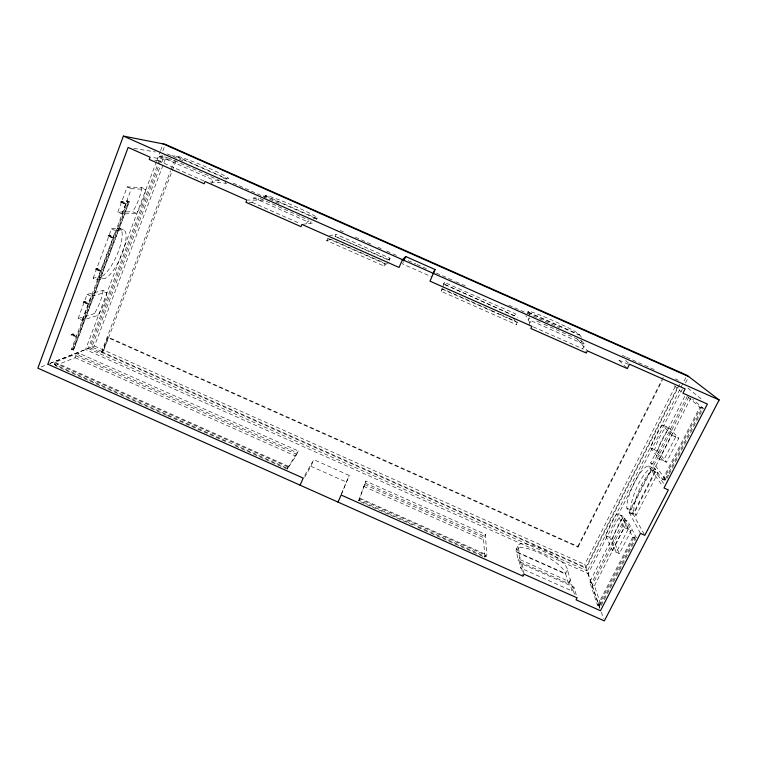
<?xml version="1.0" encoding="UTF-8"?>
<svg xmlns="http://www.w3.org/2000/svg" width="757" height="757" viewBox="0 0 757 757"><rect width="100%" height="100%" fill="white"/><g stroke="black" fill="none" stroke-linecap="round" stroke-linejoin="round"><path stroke-width="0.57" stroke-dasharray="3.79 2.84" d="M73.628 350.103L73.334 348.589L128.122 202.318L127.1 200.794L127.365 202.318L72.473 348.911L73.401 350.188L129.229 201.74L127.1 200.794L71.451 349.327L73.533 350.198L129.229 201.74L128.122 202.318M443.384 286.562L444.331 282.295L515.385 313.767L517.286 317.741M517.22 321.905L516.463 324.677L441.322 291.388L442.4 288.767L490.498 310.067M514.41 315.849L443.498 283.941L514.41 315.849L515.385 313.767M441.322 291.388L442.069 288.162M359.045 500.273L359.518 498.901L485.729 555.203L485.843 556.83L359.045 500.273L365.868 481.092L485.36 534.366L486.808 554.843L485.843 556.83M412.527 524.961L358.61 500.907L365.868 481.092M120.59 202.63L120.969 201.561L122.379 201.353L125.917 202.923L125.548 203.983L120.59 202.63L122 202.412L125.548 203.983M122 202.412L122.379 201.353M54.23 364.306L56.103 363.568L288.171 467.078L287.367 468.299L54.23 364.306L55.006 362.234L78.539 353.008L298.315 450.973L295.788 456.14L287.3 469.094L233.355 445.031M166.464 415.196L55.337 365.622L56.103 363.568M71.044 335.389L71.423 334.376L72.899 333.884L76.343 335.417L75.965 336.42L71.044 335.389L72.521 334.887L75.965 336.42M83.185 302.847L83.563 301.816L85.011 301.437L88.474 302.98L88.096 304.002L83.185 302.847L84.633 302.459L88.096 304.002M95.496 269.842L95.884 268.801L97.293 268.546L100.785 270.098L100.397 271.129L95.496 269.842L96.905 269.577L100.397 271.129M107.986 236.364L108.374 235.313L109.746 235.181L113.266 236.742L112.869 237.793L107.986 236.364L109.358 236.231L112.869 237.793M78.085 318.536L87.083 294.407L103.018 290.499L106.888 292.221A21.556 6.416 -65 0 1 98.164 315.338L82.097 320.325L78.085 318.536L94.322 313.635L98.164 315.338M93.139 278.179L111.563 228.813L117.382 228.377L121.404 230.166A26.467 8.043 -66.1 0 1 122.397 252.923A26.467 8.043 -66.1 0 1 103.189 278.708L97.189 279.976L93.139 278.179L99.205 276.93L103.189 278.708M117.789 212.13L127.214 186.884L141.758 187.566L145.704 189.316A22.038 6.699 -67.2 0 1 136.601 213.465L121.896 213.947L117.789 212.13L132.664 211.714L136.601 213.465M72.521 334.887L72.899 333.884M84.633 302.459L85.011 301.437M96.905 269.577L97.293 268.546M109.358 236.231L109.746 235.181M82.097 320.325L91.124 296.195L106.888 292.221M97.189 279.976L115.66 230.63L121.404 230.166M121.896 213.947L131.34 188.711L145.704 189.316M55.337 365.622L75.057 357.72L75.795 355.762L77.81 354.957L297.482 452.894M77.81 354.957L78.539 353.008M156.472 161.582L85.55 349.535L588.208 573.579L682.284 389.24M156.888 160.484L160.219 151.637M160.645 150.529L163.143 143.896M154.74 160.191L158.043 160.654L159.708 156.245L167.316 157.418L166.502 159.566M49.773 363.502L88.228 348.494L161.194 155.365M162.859 150.955L164.524 146.536M50.009 363.351L89.922 347.775L158.866 165.442M159.282 164.335L162.623 155.497M175.946 160.948L103.084 352.033L91.843 347.028L160.049 166.814M161.714 162.395L164.231 155.762M91.843 347.028L94.493 345.987L166.029 157.229M89.922 347.775L101.22 352.809L170.618 170.647M171.044 169.54L174.403 160.711L151.182 157.333M171.508 155.81L176.154 156.122A28.719 1.978 22.9 0 1 209.405 168.423A28.719 1.978 22.9 0 1 226.882 178.586L225.084 183.156L210.209 181.935M101.22 352.809L101.968 352.497L107.664 337.565L108.393 337.281L577.837 546.384L578.074 547.103L107.664 337.565M677.638 387.064L585.786 567.476L102.715 352.194L108.393 337.281M211.421 184.301L213.133 179.911L219.407 180.488L218.574 182.626M248.996 202.289L252.043 202.289L253.794 197.918L259.045 198.041L258.184 200.17M313.133 218.934L316.322 218.186A28.236 2.025 23.2 0 0 296.082 206.803A28.236 2.025 23.2 0 0 265.48 195.675L263.644 200.236L247.861 200.047M306.443 223.817L307.351 221.64L311.25 221.167L310.37 223.287M341.492 493.659L349.242 475.443L313.824 459.65L303.188 478.102M341.152 495.031L349.242 475.443M316.511 219.785L317.259 217.978M387.877 262.774L383.95 265.972L326.655 240.584L328.235 238.181M335.02 236.383L335.909 234.273L390.082 258.269L389.174 260.37L335.02 236.383L389.571 260.048L389.174 260.37M287.367 468.299L298.315 450.973M287.3 469.094L288.171 467.078M383.95 265.972L385.275 263.455L329.314 238.663M304.655 477.222L310.919 466.284L313.824 459.65M403.434 261.79L402.516 263.9L431.764 276.854M443.394 284.386L444.331 282.295M358.61 500.907L359.518 498.901M527.336 313.143L528.168 311.373M529.522 314.571L528.49 312.139A28.331 2.034 24.4 0 1 551.276 319.795A28.331 2.034 24.4 0 1 579.654 334.802L582.057 338.142M528.178 319.757L529.152 317.675L530.903 320.656L584.82 344.539L582.758 348.797L585.577 352.204M528.888 324.933L530.903 320.656M479.38 554.777L484.773 557.18L483.657 539.902L485.36 534.366M580.704 343.025L581.707 340.953L543.1 323.845M484.773 557.18L485.729 555.203M516.217 549.629L518.204 545.589M567.476 569.955L565.432 574.005L516.435 552.165L518.441 548.096A27.631 7.665 27.8 0 1 540.593 548.626A27.631 7.665 27.8 0 1 567.476 569.955L574.818 595.513M570.267 579.673L568.356 583.448L518.062 561.022L519.936 557.237M626.569 367.817L618.933 360.162L619.955 358.08M573.938 587.12L571.98 590.98L520.419 567.977L522.33 564.107L573.938 587.12L577.071 597.841M577.837 546.384L663.406 376.91M578.074 547.103L662.243 380.449M585.786 567.476L584.764 564.467L675.755 385.54M599.714 608.477L586.05 568.233L679.71 384.31M599.828 607.71L587.3 570.929L685.974 377.412M685.511 382.928L688.738 376.608M634.177 536.666L634.905 538.085L599.686 606.243L597.566 605.297L589.731 582.038L622.737 517.523L624.771 518.422L591.728 582.928L592.409 584.934L594.425 585.833L601.228 605.505L599.109 604.559L634.177 536.666L636.325 537.621L627.685 521.024L625.642 520.116L592.409 584.934M664.75 480.345L663.88 479.153L701.001 407.285L702.042 408.184L664.75 480.345L662.564 479.37L650.66 462.953L684.962 395.92M668.753 474.913L666.056 480.118L655.817 466.198L653.755 465.281L652.714 463.871L687.583 395.797M629.02 512.167L650.897 469.491L648.389 465.962A25.511 7.248 -66 0 0 634.565 482.152A25.511 7.248 -66 0 0 626.834 508.108L629.02 512.167L636.098 515.318L658.041 472.661L650.897 469.491M640.479 533.401L629.389 512.858L651.313 470.088L655.411 471.904L664.268 484.234M653.755 465.281L688.823 396.867M612.262 550.49L624.071 527.497L617.154 513.643A21.603 5.99 -66.9 0 0 605.884 535.738L612.262 550.49L619.349 553.651L631.196 530.666L623.976 516.671L617.154 513.643M659.205 459.026L671.497 435.057L662.384 424.951A22.048 6.236 -65.1 0 0 650.67 447.926L659.205 459.026L666.444 462.234L678.774 438.284L669.349 428.036L662.384 424.951M594.425 585.833L627.685 521.024M655.817 466.198L690.923 397.794M644.235 534.291L633.448 514.656L655.411 471.904M597.566 605.297L632.757 537.129L622.737 517.523M662.564 479.37L699.828 407.2L688.179 397.188M601.228 605.505L635.785 538.672M669.292 473.873L703.215 408.269L692.683 399.289M387.773 260.058L390.082 258.269M127.365 202.318L129.182 201.712M72.473 348.911L71.489 349.308L73.334 348.589M41.105 366.89L48.694 363.928M326.655 240.584L330.743 239.439M329.172 235.966L335.909 234.273M301.929 224.432L314.429 222.728M263.143 196.016L265.31 196.091L316.142 218.603M223.485 178.671L226.721 179.002L176.002 156.538M133.828 148.381L155.478 151.968M71.423 334.376L76.343 335.417M83.563 301.816L88.474 302.98M95.884 268.801L100.785 270.098M120.969 201.561L125.917 202.923M108.374 235.313L113.266 236.742M176.154 156.122L226.882 178.586M265.48 195.675L316.322 218.186M528.49 312.139L579.654 334.802M528.301 312.546L579.465 335.209M167.278 153.917L183.487 161.09M233.203 183.109L280.752 204.163M340.186 230.488L343.432 231.926M355.317 237.187L372.605 244.842M378.008 247.236L381.254 248.675M386.657 251.069L392.06 253.463M393.138 253.936L396.384 255.374M408.269 260.635L415.83 263.985M416.918 264.467L428.803 269.729M436.363 273.078L454.739 281.216M455.818 281.699L465.546 286.004M508.77 305.147L559.565 327.639M622.235 355.393L625.481 356.831M626.559 357.313L654.663 369.757M675.197 378.85L678.433 380.279M168.385 157.891L219.407 180.488M260.105 198.514L300.595 216.445M301.665 216.918L309.121 220.221M536.666 320.996L542.021 323.371M159.708 156.245L213.133 179.911M253.794 197.918L307.351 221.64M618.933 360.162L628.622 364.448M158.043 160.654L203.955 180.989M252.043 202.289L300.198 223.627M533.202 326.844L582.758 348.797M491.567 310.54L499.052 313.862M500.122 314.335L507.606 317.647M508.676 318.12L516.151 321.432M327.592 238.36L384.906 263.748M442.306 289.183L517.495 322.491M701.001 407.285L703.215 408.269M699.828 407.2L702.042 408.184M127.214 186.884L131.34 188.711M671.497 435.057L678.774 438.284M650.67 447.926L657.596 451.002L666.444 462.234M650.66 462.953L652.714 463.871M119.89 228.349L123.883 230.119M648.389 465.962L655.448 469.094A25.511 7.456 -66 0 0 641.472 485.218A25.511 7.456 -66 0 0 633.817 511.221L636.098 515.318M111.563 228.813L115.66 230.63M663.88 479.153L666.056 480.118M626.834 508.108L633.817 511.221M629.389 512.858L633.448 514.656M624.071 527.497L631.196 530.666M87.083 294.407L91.124 296.195M632.757 537.129L634.905 538.085M605.884 535.738L612.668 538.757L619.349 553.651M94.493 345.987L584.764 564.467M101.968 352.497L586.05 568.233M88.228 348.494L587.3 570.929M589.731 582.038L591.728 582.928M365.016 483.004L484.452 536.249M75.795 355.762L296.621 454.209M364.505 484.48L484.575 538.009M75.057 357.72L295.788 456.14M363.644 486.391L483.657 539.902M310.919 466.284L346.29 482.058M55.006 362.234L288.247 466.274M359.954 498.257L486.808 554.843M167.543 415.678L225.804 441.662M417.921 527.364L423.305 529.768M424.384 530.25L429.777 532.654M430.856 533.136L478.301 554.294M687.886 388.038L702.979 400.415M674.288 385.767L681.205 391.729M625.623 360.493L628.717 363.474M581.707 340.953L584.82 344.539M577.515 339.25L587.347 350.87M651.313 470.088L662.649 486.098M529.891 322.794L526.399 316.606A28.302 2.167 24.5 0 1 526.087 315.801M513.634 318.347L516.463 324.677M599.109 604.559L599.686 606.243M601.323 612.11L603.575 618.724M571.98 590.98L569.311 581.565L518.999 559.13L520.419 567.977M568.356 583.448L565.611 573.636L516.624 551.796L518.062 561.022M522.33 564.107L524.014 574.184M518.441 548.096L523.03 576.172M141.758 187.566A22.038 6.804 -67.2 0 1 132.664 211.714M103.018 290.499A21.546 6.51 -65 0 1 94.322 313.635M117.382 228.377A26.467 8.166 -66.1 0 1 118.508 251.192A26.467 8.166 -66.1 0 1 99.205 276.93M516.435 552.165A27.612 7.778 27.9 0 1 538.634 552.572A27.612 7.778 27.9 0 1 565.432 574.005M226.731 183.222A28.69 2.11 22.8 0 1 225.084 183.156M612.668 538.757A21.612 6.16 -66.9 0 1 623.976 516.671M657.596 451.002A22.048 6.406 -65.1 0 1 669.349 428.036M654.975 471.308L633.07 513.965L630.827 509.887A25.511 7.371 -66 0 1 638.511 483.903A25.511 7.371 -66 0 1 652.43 467.75L654.975 471.308M628.14 529.304L616.312 552.298L609.764 537.461A21.612 6.084 -66.9 0 1 621.052 515.375L628.14 529.304M675.66 436.903L663.34 460.862L654.625 449.686A22.048 6.33 -65.1 0 1 666.368 426.711L675.66 436.903"/><path stroke-width="1.14" d="M123.372 136.08L37.85 368.157L604.323 620.92L719.15 399.933L687.044 375.302L165.357 144.332L123.372 136.08L719.15 399.933M300.103 485.18L303.188 478.102L47.852 364.193L128.122 147.445L150.085 157.172L149.233 159.434L204.153 183.762L205.033 181.51L246.848 200.037L245.949 202.28L301.002 226.674L301.929 224.432L399.053 267.458L402.459 259.679L405.733 256.538L435.029 269.511L430.004 281.169L531.878 326.295L530.837 328.491L586.287 353.055L587.347 350.87L627.326 368.583L629.493 364.221L685.142 388.871L682.928 393.214L707.417 404.058L663.984 487.981L668.355 489.921L644.803 535.322L640.479 533.401L600.471 610.719L576.058 599.828L577.071 597.841L524.014 574.184L523.03 576.172L341.152 495.031L338 502.09M403.897 260.739L405.733 256.538M433.165 273.703L435.029 269.511M163.143 143.896L688.738 376.608"/></g></svg>
